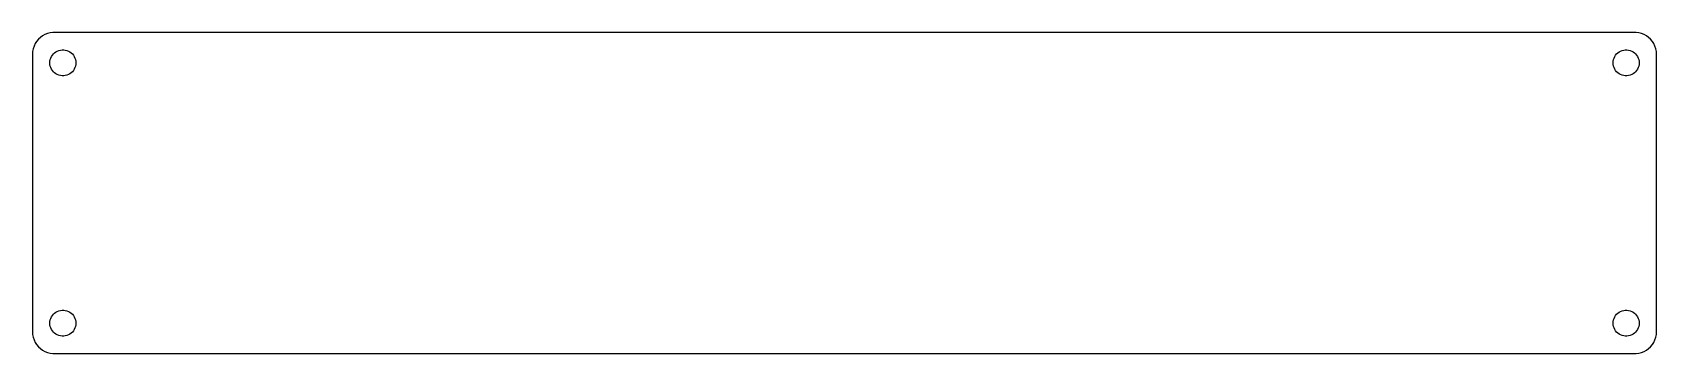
# Model space of a CAD drawing. Header units: metres. Extents: x -187 to 187, y -37 to 37.
import ezdxf

# ---------------------------------------------------------------- set-up
doc = ezdxf.new("R2010")
doc.units = ezdxf.units.M

msp = doc.modelspace()

# ---------------------------------------------------------------- linework, layer by layer
for p, q in [((-186.649, 33.8406), (-186.843, 33.2434)), ((-186.382, 34.4088), (-186.649, 33.8406)), ((-186.045, 34.9389), (-186.382, 34.4088)), ((-185.645, 35.4227), (-186.045, 34.9389)), ((-185.187, 35.8526), (-185.645, 35.4227)), ((-184.679, 36.2216), (-185.187, 35.8526)), ((-184.129, 36.5241), (-184.679, 36.2216)), ((-183.545, 36.7553), (-184.129, 36.5241)), ((-182.937, 36.9114), (-183.545, 36.7553)), ((-182.314, 36.9901), (-182.937, 36.9114)), ((182.314, 36.9901), (-182.314, 36.9901)), ((182.937, 36.9114), (182.314, 36.9901)), ((183.545, 36.7553), (182.937, 36.9114)), ((184.129, 36.5241), (183.545, 36.7553)), ((184.679, 36.2216), (184.129, 36.5241)), ((185.187, 35.8526), (184.679, 36.2216)), ((185.645, 35.4227), (185.187, 35.8526)), ((186.045, 34.9389), (185.645, 35.4227)), ((186.382, 34.4088), (186.045, 34.9389)), ((186.649, 33.8406), (186.382, 34.4088)), ((186.843, 33.2434), (186.649, 33.8406)), ((-186.961, 32.6267), (-187, 32)), ((-187, 32), (-187, -32)), ((-186.843, 33.2434), (-186.961, 32.6267)), ((-183, 30), (-182.976, 30.376)), ((-182.976, 29.624), (-183, 30)), ((-182.976, 30.376), (-182.906, 30.7461)), ((-182.906, 30.7461), (-182.789, 31.1044)), ((-182.789, 31.1044), (-182.629, 31.4453)), ((-182.629, 31.4453), (-182.427, 31.7634)), ((-182.427, 31.7634), (-182.187, 32.0536)), ((-182.187, 32.0536), (-181.912, 32.3115)), ((-181.912, 32.3115), (-181.607, 32.533)), ((-181.607, 32.533), (-181.277, 32.7145)), ((-181.277, 32.7145), (-180.927, 32.8532)), ((-180.927, 32.8532), (-180.562, 32.9469)), ((-180.562, 32.9469), (-180.188, 32.9941)), ((-180.188, 32.9941), (-179.812, 32.9941)), ((-179.812, 32.9941), (-179.438, 32.9469)), ((-179.438, 32.9469), (-179.073, 32.8532)), ((-179.073, 32.8532), (-178.723, 32.7145)), ((-178.723, 32.7145), (-178.393, 32.533)), ((-178.393, 32.533), (-178.088, 32.3115)), ((-178.088, 32.3115), (-177.813, 32.0536)), ((-177.813, 32.0536), (-177.573, 31.7634)), ((-177.573, 31.7634), (-177.371, 31.4453)), ((-177.371, 31.4453), (-177.211, 31.1044)), ((-177.211, 31.1044), (-177.094, 30.7461)), ((-177.094, 30.7461), (-177.024, 30.376)), ((-177.024, 30.376), (-177, 30)), ((-177, 30), (-177.024, 29.624)), ((177, 30), (177.024, 30.376)), ((177.024, 29.624), (177, 30)), ((177.024, 30.376), (177.094, 30.7461)), ((177.094, 30.7461), (177.211, 31.1044)), ((177.211, 31.1044), (177.371, 31.4453)), ((177.371, 31.4453), (177.573, 31.7634)), ((177.573, 31.7634), (177.813, 32.0536)), ((177.813, 32.0536), (178.088, 32.3115)), ((178.088, 32.3115), (178.393, 32.533)), ((178.393, 32.533), (178.723, 32.7145)), ((178.723, 32.7145), (179.073, 32.8532)), ((179.073, 32.8532), (179.438, 32.9469)), ((179.438, 32.9469), (179.812, 32.9941)), ((179.812, 32.9941), (180.188, 32.9941)), ((180.188, 32.9941), (180.562, 32.9469)), ((180.562, 32.9469), (180.927, 32.8532)), ((180.927, 32.8532), (181.277, 32.7145)), ((181.277, 32.7145), (181.607, 32.533)), ((181.607, 32.533), (181.912, 32.3115)), ((181.912, 32.3115), (182.187, 32.0536)), ((182.187, 32.0536), (182.427, 31.7634)), ((182.427, 31.7634), (182.629, 31.4453)), ((182.629, 31.4453), (182.789, 31.1044)), ((182.789, 31.1044), (182.906, 30.7461)), ((182.906, 30.7461), (182.976, 30.376)), ((182.976, 30.376), (183, 30)), ((183, 30), (182.976, 29.624)), ((186.961, 32.6267), (186.843, 33.2434)), ((187, 32), (186.961, 32.6267)), ((187, -32), (187, 32)), ((-182.906, 29.2539), (-182.976, 29.624)), ((-182.789, 28.8956), (-182.906, 29.2539)), ((-182.629, 28.5547), (-182.789, 28.8956)), ((-182.427, 28.2366), (-182.629, 28.5547)), ((-182.187, 27.9464), (-182.427, 28.2366)), ((-181.912, 27.6884), (-182.187, 27.9464)), ((-181.607, 27.467), (-181.912, 27.6884)), ((-181.277, 27.2855), (-181.607, 27.467)), ((-180.927, 27.1468), (-181.277, 27.2855)), ((-180.562, 27.0531), (-180.927, 27.1468)), ((-180.188, 27.0059), (-180.562, 27.0531)), ((-179.812, 27.0059), (-180.188, 27.0059)), ((-179.438, 27.0531), (-179.812, 27.0059)), ((-179.073, 27.1468), (-179.438, 27.0531)), ((-178.723, 27.2855), (-179.073, 27.1468)), ((-178.393, 27.467), (-178.723, 27.2855)), ((-178.088, 27.6884), (-178.393, 27.467)), ((-177.813, 27.9464), (-178.088, 27.6884)), ((-177.573, 28.2366), (-177.813, 27.9464)), ((-177.371, 28.5547), (-177.573, 28.2366)), ((-177.211, 28.8956), (-177.371, 28.5547)), ((-177.094, 29.2539), (-177.211, 28.8956)), ((-177.024, 29.624), (-177.094, 29.2539)), ((177.094, 29.2539), (177.024, 29.624)), ((177.211, 28.8956), (177.094, 29.2539)), ((177.371, 28.5547), (177.211, 28.8956)), ((177.573, 28.2366), (177.371, 28.5547)), ((177.813, 27.9464), (177.573, 28.2366)), ((178.088, 27.6884), (177.813, 27.9464)), ((178.393, 27.467), (178.088, 27.6884)), ((178.723, 27.2855), (178.393, 27.467)), ((179.073, 27.1468), (178.723, 27.2855)), ((179.438, 27.0531), (179.073, 27.1468)), ((179.812, 27.0059), (179.438, 27.0531)), ((180.188, 27.0059), (179.812, 27.0059)), ((180.562, 27.0531), (180.188, 27.0059)), ((180.927, 27.1468), (180.562, 27.0531)), ((181.277, 27.2855), (180.927, 27.1468)), ((181.607, 27.467), (181.277, 27.2855)), ((181.912, 27.6884), (181.607, 27.467)), ((182.187, 27.9464), (181.912, 27.6884)), ((182.427, 28.2366), (182.187, 27.9464)), ((182.629, 28.5547), (182.427, 28.2366)), ((182.789, 28.8956), (182.629, 28.5547)), ((182.906, 29.2539), (182.789, 28.8956)), ((182.976, 29.624), (182.906, 29.2539)), ((-183, -30), (-182.976, -29.624)), ((-182.976, -29.624), (-182.906, -29.2539)), ((-182.906, -29.2539), (-182.789, -28.8956)), ((-182.789, -28.8956), (-182.629, -28.5547)), ((-182.629, -28.5547), (-182.427, -28.2366)), ((-182.427, -28.2366), (-182.187, -27.9464)), ((-182.187, -27.9464), (-181.912, -27.6884)), ((-181.912, -27.6884), (-181.607, -27.467)), ((-181.607, -27.467), (-181.277, -27.2855)), ((-181.277, -27.2855), (-180.927, -27.1468)), ((-180.927, -27.1468), (-180.562, -27.0531)), ((-180.562, -27.0531), (-180.188, -27.0059)), ((-180.188, -27.0059), (-179.812, -27.0059)), ((-179.812, -27.0059), (-179.438, -27.0531)), ((-179.438, -27.0531), (-179.073, -27.1468)), ((-179.073, -27.1468), (-178.723, -27.2855)), ((-178.723, -27.2855), (-178.393, -27.467)), ((-178.393, -27.467), (-178.088, -27.6884)), ((-178.088, -27.6884), (-177.813, -27.9464)), ((-177.813, -27.9464), (-177.573, -28.2366)), ((-177.573, -28.2366), (-177.371, -28.5547)), ((-177.371, -28.5547), (-177.211, -28.8956)), ((-177.211, -28.8956), (-177.094, -29.2539)), ((-177.094, -29.2539), (-177.024, -29.624)), ((-177.024, -29.624), (-177, -30)), ((177, -30), (177.024, -29.624)), ((177.024, -29.624), (177.094, -29.2539)), ((177.094, -29.2539), (177.211, -28.8956)), ((177.211, -28.8956), (177.371, -28.5547)), ((177.371, -28.5547), (177.573, -28.2366)), ((177.573, -28.2366), (177.813, -27.9464)), ((177.813, -27.9464), (178.088, -27.6884)), ((178.088, -27.6884), (178.393, -27.467)), ((178.393, -27.467), (178.723, -27.2855)), ((178.723, -27.2855), (179.073, -27.1468)), ((179.073, -27.1468), (179.438, -27.0531)), ((179.438, -27.0531), (179.812, -27.0059)), ((179.812, -27.0059), (180.188, -27.0059)), ((180.188, -27.0059), (180.562, -27.0531)), ((180.562, -27.0531), (180.927, -27.1468)), ((180.927, -27.1468), (181.277, -27.2855)), ((181.277, -27.2855), (181.607, -27.467)), ((181.607, -27.467), (181.912, -27.6884)), ((181.912, -27.6884), (182.187, -27.9464)), ((182.187, -27.9464), (182.427, -28.2366)), ((182.427, -28.2366), (182.629, -28.5547)), ((182.629, -28.5547), (182.789, -28.8956)), ((182.789, -28.8956), (182.906, -29.2539)), ((182.906, -29.2539), (182.976, -29.624)), ((182.976, -29.624), (183, -30)), ((-187, -32), (-186.961, -32.6267)), ((-186.961, -32.6267), (-186.843, -33.2434)), ((-186.843, -33.2434), (-186.649, -33.8406)), ((-182.976, -30.376), (-183, -30)), ((-182.906, -30.7461), (-182.976, -30.376)), ((-182.789, -31.1044), (-182.906, -30.7461)), ((-182.629, -31.4453), (-182.789, -31.1044)), ((-182.427, -31.7634), (-182.629, -31.4453)), ((-182.187, -32.0536), (-182.427, -31.7634)), ((-181.912, -32.3115), (-182.187, -32.0536)), ((-181.607, -32.533), (-181.912, -32.3115)), ((-181.277, -32.7145), (-181.607, -32.533)), ((-180.927, -32.8532), (-181.277, -32.7145)), ((-180.562, -32.9469), (-180.927, -32.8532)), ((-180.188, -32.9941), (-180.562, -32.9469)), ((-179.812, -32.9941), (-180.188, -32.9941)), ((-179.438, -32.9469), (-179.812, -32.9941)), ((-179.073, -32.8532), (-179.438, -32.9469)), ((-178.723, -32.7145), (-179.073, -32.8532)), ((-178.393, -32.533), (-178.723, -32.7145)), ((-178.088, -32.3115), (-178.393, -32.533)), ((-177.813, -32.0536), (-178.088, -32.3115)), ((-177.573, -31.7634), (-177.813, -32.0536)), ((-177.371, -31.4453), (-177.573, -31.7634)), ((-177.211, -31.1044), (-177.371, -31.4453)), ((-177.094, -30.7461), (-177.211, -31.1044)), ((-177.024, -30.376), (-177.094, -30.7461)), ((-177, -30), (-177.024, -30.376)), ((177.024, -30.376), (177, -30)), ((177.094, -30.7461), (177.024, -30.376)), ((177.211, -31.1044), (177.094, -30.7461)), ((177.371, -31.4453), (177.211, -31.1044)), ((177.573, -31.7634), (177.371, -31.4453)), ((177.813, -32.0536), (177.573, -31.7634)), ((178.088, -32.3115), (177.813, -32.0536)), ((178.393, -32.533), (178.088, -32.3115)), ((178.723, -32.7145), (178.393, -32.533)), ((179.073, -32.8532), (178.723, -32.7145)), ((179.438, -32.9469), (179.073, -32.8532)), ((179.812, -32.9941), (179.438, -32.9469)), ((180.188, -32.9941), (179.812, -32.9941)), ((180.562, -32.9469), (180.188, -32.9941)), ((180.927, -32.8532), (180.562, -32.9469)), ((181.277, -32.7145), (180.927, -32.8532)), ((181.607, -32.533), (181.277, -32.7145)), ((181.912, -32.3115), (181.607, -32.533)), ((182.187, -32.0536), (181.912, -32.3115)), ((182.427, -31.7634), (182.187, -32.0536)), ((182.629, -31.4453), (182.427, -31.7634)), ((182.789, -31.1044), (182.629, -31.4453)), ((182.906, -30.7461), (182.789, -31.1044)), ((182.976, -30.376), (182.906, -30.7461)), ((183, -30), (182.976, -30.376)), ((186.649, -33.8406), (186.843, -33.2434)), ((186.843, -33.2434), (186.961, -32.6267)), ((186.961, -32.6267), (187, -32)), ((-186.649, -33.8406), (-186.382, -34.4088)), ((-186.382, -34.4088), (-186.045, -34.9389)), ((-186.045, -34.9389), (-185.645, -35.4227)), ((-185.645, -35.4227), (-185.187, -35.8526)), ((-185.187, -35.8526), (-184.679, -36.2216)), ((-184.679, -36.2216), (-184.129, -36.5241)), ((-184.129, -36.5241), (-183.545, -36.7553)), ((-183.545, -36.7553), (-182.937, -36.9114)), ((-182.937, -36.9114), (-182.314, -36.9901)), ((-182.314, -36.9901), (182.314, -36.9901)), ((182.314, -36.9901), (182.937, -36.9114)), ((182.937, -36.9114), (183.545, -36.7553)), ((183.545, -36.7553), (184.129, -36.5241)), ((184.129, -36.5241), (184.679, -36.2216)), ((184.679, -36.2216), (185.187, -35.8526)), ((185.187, -35.8526), (185.645, -35.4227)), ((185.645, -35.4227), (186.045, -34.9389)), ((186.045, -34.9389), (186.382, -34.4088)), ((186.382, -34.4088), (186.649, -33.8406))]:
    msp.add_line(p, q)

doc.saveas('drawing.dxf')
